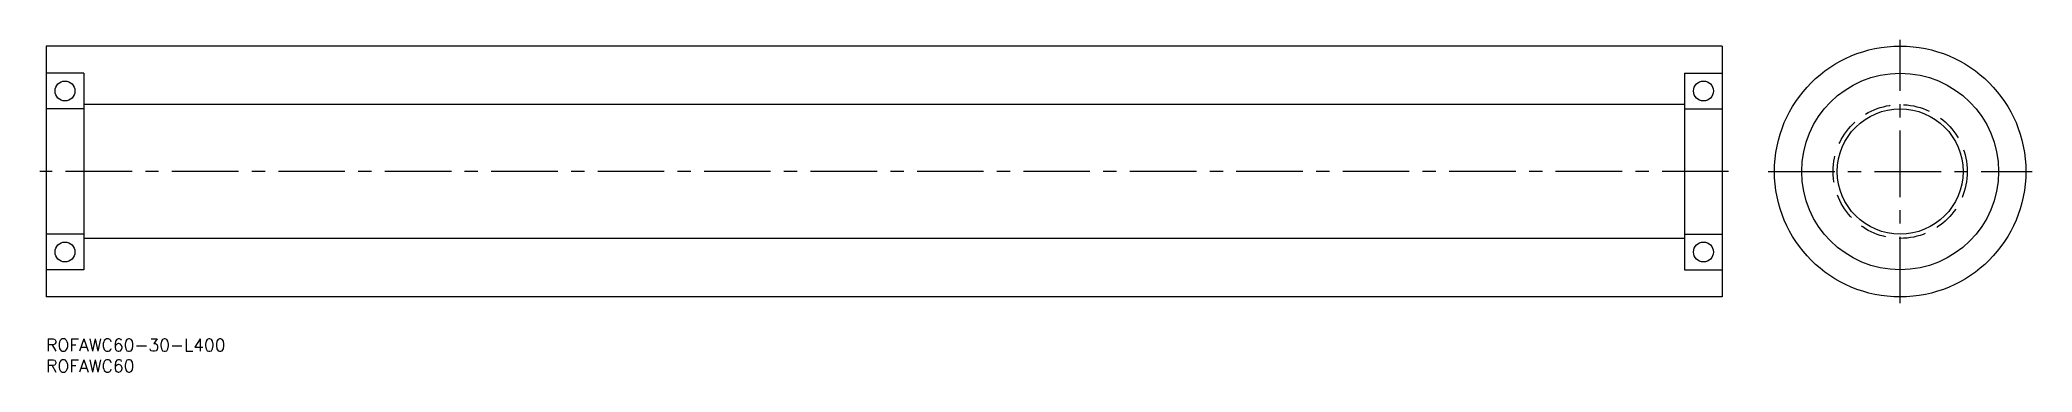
# Model space of a CAD drawing. Extents: x -1 to 474, y -8 to 71.
import ezdxf

# ---------------------------------------------------------------- set-up
doc = ezdxf.new("R2010")
doc.units = 0
doc.header["$LTSCALE"] = 0.5
doc.linetypes.add('CENTER', pattern=[50.8, 31.75, -6.35, 6.35, -6.35])
doc.linetypes.add('DASHED', pattern=[19.05, 12.7, -6.35])
for name, color, linetype in [('MSM_CENTER', 1, 'CENTER'), ('MSM_CONTINUOUS', 7, 'CONTINUOUS'), ('MSM_DASHED', 4, 'DASHED'), ('MSM_PART_NUMBER', 7, 'CONTINUOUS')]:
    doc.layers.add(name, color=color, linetype=linetype)
doc.styles.get("Standard").update_dxf_attribs({"font": 'txt.shx', "height": 3, "bigfont": 'bigfont.shx'})

# ---------------------------------------------------------------- blocks, each defined once
blk = doc.blocks.new('*U2')
at = {"layer": 'MSM_PART_NUMBER'}
blk.add_text('ROFAWC60-30-L400', height=3, dxfattribs=at).set_placement((0, -3))
blk = doc.blocks.new('*U3')
at = {"layer": 'MSM_PART_NUMBER'}
blk.add_text('ROFAWC60', height=3, dxfattribs=at).set_placement((0, -8))

msp = doc.modelspace()

# ---------------------------------------------------------------- linework, layer by layer
at = {"layer": 'MSM_CENTER'}
for p, q in [((442.44, 8.5), (442.44, 71.5)), ((401.5, 40), (-1.5, 40)), ((410.94, 40), (473.94, 40))]:
    msp.add_line(p, q, dxfattribs=at)
at = {"layer": 'MSM_CONTINUOUS'}
for p, q in [((0, 70), (0, 10)), ((400, 70), (0, 70)), ((400, 70), (400, 10)), ((9, 63.5), (0, 63.5)), ((9, 63.5), (9, 16.5)), ((391, 63.5), (400, 63.5)), ((391, 63.5), (391, 16.5)), ((9, 55), (0, 55)), ((391, 56), (9, 56)), ((391, 55), (400, 55)), ((9, 25), (0, 25)), ((391, 24), (9, 24)), ((391, 25), (400, 25)), ((9, 16.5), (0, 16.5)), ((391, 16.5), (400, 16.5)), ((400, 10), (0, 10))]:
    msp.add_line(p, q, dxfattribs=at)
for centre, radius in [((442.44, 40), 30), ((442.44, 40), 23.5), ((4.5, 59.25), 2.38), ((395.5, 59.25), 2.38), ((442.44, 40), 15), ((4.5, 20.75), 2.38), ((395.5, 20.75), 2.38)]:
    msp.add_circle(centre, radius, dxfattribs=at)
at = {"layer": 'MSM_DASHED'}
msp.add_circle((442.44, 40), 16, dxfattribs=at)

# ---------------------------------------------------------------- block references
at = {"layer": 'MSM_CONTINUOUS'}
for name in ['*U2', '*U3']:
    msp.add_blockref(name, (0, 0), dxfattribs=at)

doc.saveas('drawing.dxf')
